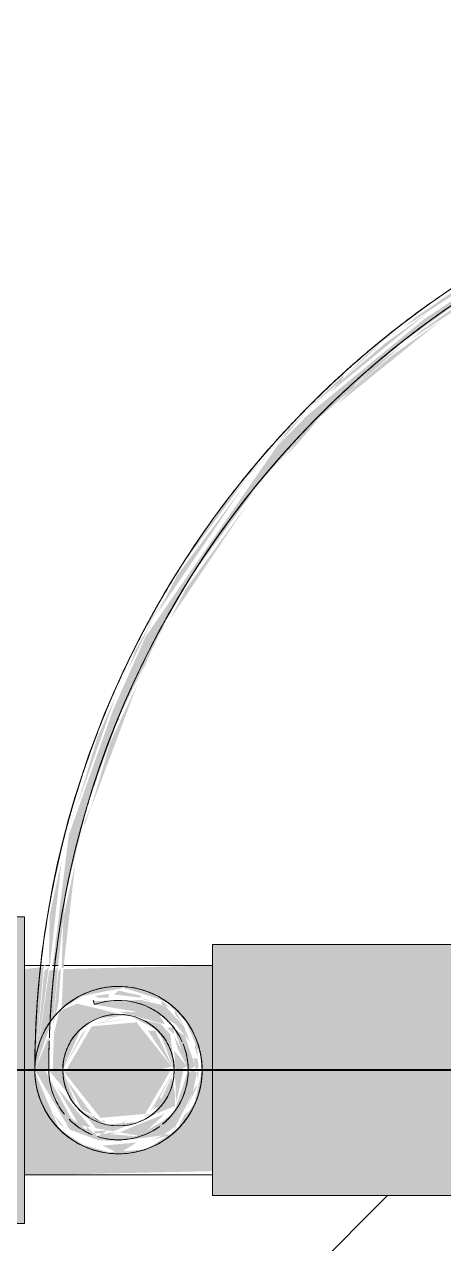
# Model space of a CAD drawing. Header units: millimetres. Extents: x 0 to 98412, y -2706 to 7916.
# Drawn here: x 77390.8 to 77420.9, y 587.6 to 675 of the extents above; entities that cross this region are included whole.
import ezdxf

# ---------------------------------------------------------------- set-up
doc = ezdxf.new("R2010")
doc.units = ezdxf.units.MM
for name, color, linetype, lineweight in [('0-1', 7, 'Continuous', 9), ('A-WALL-PATT', 7, 'Continuous', 9), ('P-SANR-FIXT', 7, 'Continuous', 9)]:
    doc.layers.add(name, color=color, linetype=linetype, lineweight=lineweight)
doc.layers.add('0-2', color=7, linetype='Continuous', lineweight=9, transparency=0.7)
doc.layers.add('A-DETL', color=5, linetype='Continuous', lineweight=40, true_color=0x0000ff)
doc.layers.add('A-DETL-GENF-1', color=7, linetype='Continuous', lineweight=9, true_color=0xe0e0e0)

# ---------------------------------------------------------------- blocks, each defined once
blk = doc.blocks.new('Sanitary_Toilet-Accessories_Gessi_Wall-mounted-paper-roll-holder-65449 - Chrome-30916167-Развертка 1_13-2')
at = {"layer": '0-2'}
h = blk.add_hatch(color=256, dxfattribs=at)
h.paths.add_polyline_path([(-3583.495, 633.483), (-3584.294, 635.344), (-3584.186, 635.031)])
h.paths.add_polyline_path([(-3582.339, 630.889), (-3584.633, 635.344), (-3584.442, 634.547), (-3582.433, 631.053)])
h.paths.add_polyline_path([(-3577.999, 621.159), (-3579.454, 625.201), (-3580.949, 628.471), (-3581.378, 628.734), (-3578.53, 622.348)])
h.paths.add_polyline_path([(-3576.503, 616.006), (-3577.011, 618.633), (-3577.129, 618.162), (-3576.602, 616.348)])
h.paths.add_polyline_path([(-3574.299, 600.345), (-3574.267, 600.421), (-3574.686, 606.5), (-3576.3, 614.565), (-3574.304, 600.381)])
h.paths.add_polyline_path([(-3708.184, 607.377), (-3707.33, 615.01), (-3708.182, 611.131), (-3708.25, 607.381), (-3708.188, 607.377)])
h.paths.add_polyline_path([(-3706.697, 617.674), (-3705.496, 621.573), (-3706.678, 617.805)])
h.paths.add_polyline_path([(-3701.678, 631.062), (-3700.083, 633.53), (-3700.962, 632.296)])
h.paths.add_polyline_path([(-3704.371, 625.197), (-3701.794, 630.753), (-3702.321, 629.661), (-3703.447, 627.21)])
h.paths.add_polyline_path([(-3706.197, 619.008), (-3703.447, 626.824), (-3704.773, 623.834), (-3706.169, 619.102)])
h.paths.add_polyline_path([(-3580.551, 628.047), (-3581.881, 630.841), (-3580.784, 628.501)])
h.paths.add_polyline_path([(-3692.558, 644.053), (-3693.907, 642.775), (-3693.907, 642.677)])
h.paths.add_polyline_path([(-3700.422, 632.816), (-3694.36, 641.748), (-3699.036, 635.489), (-3699.925, 633.775)])
h.paths.add_polyline_path([(-3587.061, 639.104), (-3588.773, 641.647), (-3588.322, 640.745), (-3587.462, 639.626)])
h.paths.add_polyline_path([(-3682.782, 653.271), (-3684.098, 652.493), (-3684.098, 652.454)])
h.paths.add_polyline_path([(-3687.278, 649.437), (-3687.012, 649.927), (-3689.731, 647.345)])
h.paths.add_polyline_path([(-3688.2, 648.497), (-3681.089, 654.324), (-3684.155, 652.101), (-3687.278, 649.437)])
h.paths.add_polyline_path([(-3691.867, 644.758), (-3689.731, 647.303), (-3690.983, 645.991)])
h.paths.add_polyline_path([(-3599.37, 652.26), (-3601.078, 653.811), (-3599.624, 652.444)])
h.paths.add_polyline_path([(-3595.023, 648.373), (-3597.887, 651.181), (-3597.397, 650.474), (-3596.458, 649.642)])
h.paths.add_polyline_path([(-3677.969, 656.72), (-3676.207, 657.848), (-3676.496, 657.737)])
h.paths.add_polyline_path([(-3671.671, 660.216), (-3674.346, 659.063), (-3672.272, 659.946)])
h.paths.add_polyline_path([(-3679.302, 655.435), (-3676.222, 657.69), (-3678.343, 656.182), (-3679.219, 655.499)])
h.paths.add_polyline_path([(-3605.34, 656.532), (-3608.699, 658.719), (-3607.992, 658.098), (-3606.632, 657.295)])
h.paths.add_polyline_path([(-3667.892, 662.167), (-3663.687, 663.812), (-3666.664, 662.651)])
h.paths.add_polyline_path([(-3616.778, 662.433), (-3620.504, 663.941), (-3619.496, 663.4), (-3617.393, 662.651)])
h.paths.add_polyline_path([(-3663.462, 663.913), (-3659.513, 664.929), (-3662.486, 664.193), (-3663.373, 663.938)])
h.paths.add_polyline_path([(-3622.246, 664.379), (-3625.289, 665.167), (-3622.744, 664.504)])
h.paths.add_polyline_path([(-3628.757, 665.989), (-3632.553, 666.787), (-3632.372, 666.538), (-3631.19, 666.358)])
h.paths.add_polyline_path([(-3634.841, 666.913), (-3638.303, 667.15), (-3638.029, 667.088)])
h.paths.add_polyline_path([(-3647.688, 667.006), (-3644.234, 667.43), (-3644.488, 667.422), (-3646.918, 667.111)])
h = blk.add_hatch(color=256, dxfattribs=at)
h.paths.add_polyline_path([(-3574.954, 605), (-3576.873, 617.279), (-3578.802, 622.959), (-3583.682, 633.225), (-3588.322, 640.745), (-3592.265, 645.405), (-3597.179, 650.281), (-3601.537, 653.811), (-3608.152, 658.192), (-3612.919, 660.693), (-3620.136, 663.628), (-3622.744, 664.504), (-3631.475, 666.402), (-3634.841, 666.913), (-3644.233, 667.146), (-3650.268, 666.652), (-3656.303, 665.603), (-3663.172, 663.686), (-3669.083, 661.381), (-3671.443, 660.319), (-3681.255, 653.911), (-3689.731, 646.936), (-3691.867, 644.758), (-3701.321, 631.062), (-3703.669, 625.751), (-3706.816, 616.849), (-3707.989, 607.363), (-3707.581, 607.5), (-3706.996, 612.833), (-3705.433, 619.102), (-3703.271, 625.197), (-3699.807, 632.296), (-3697.607, 636.087), (-3693.354, 641.889), (-3688.969, 646.752), (-3683.015, 652.101), (-3678.261, 655.499), (-3672.794, 658.731), (-3666.741, 661.547), (-3662.137, 663.253), (-3655.438, 665.016), (-3650.177, 665.936), (-3643.969, 666.44), (-3638.035, 666.392), (-3630.36, 665.462), (-3625.289, 664.416), (-3619.113, 662.509), (-3613.144, 660.007), (-3607.437, 656.93), (-3602.043, 653.302), (-3597.012, 649.147), (-3592.389, 644.493), (-3587.935, 638.956), (-3584.442, 633.605), (-3580.949, 626.825), (-3579.28, 622.524), (-3577.337, 616.284), (-3575.982, 609.344), (-3575.188, 605)])
h.paths.add_polyline_path([(-3590.97, 642.555), (-3593.304, 645.111), (-3592.389, 644.079)])
h.paths.add_polyline_path([(-3600.278, 651.69), (-3602.677, 653.435), (-3602.043, 652.951)])
h = blk.add_hatch(color=256, dxfattribs=at)
h.paths.add_polyline_path([(-3574.459, 605.139), (-3574.686, 607.122), (-3575.738, 613.373), (-3575.567, 611.771), (-3574.472, 605.219)])
h.paths.add_polyline_path([(-3706.491, 619.102), (-3706.329, 619.102), (-3706.472, 619.156)])
h.paths.add_polyline_path([(-3579.28, 625.568), (-3579.567, 625.568), (-3579.173, 625.201)])
h.paths.add_polyline_path([(-3576.787, 618.025), (-3577.229, 619.431), (-3576.837, 618.162)])
h.paths.add_polyline_path([(-3702.586, 628.64), (-3700.796, 632.293), (-3702.032, 630.119), (-3702.203, 629.661)])
h.paths.add_polyline_path([(-3584.537, 635.817), (-3585.327, 636.479), (-3584.325, 635.344), (-3584.442, 635.604)])
h.paths.add_polyline_path([(-3698.609, 636.313), (-3693.907, 642.677), (-3695.503, 640.74), (-3698.438, 636.643)])
h.paths.add_polyline_path([(-3590.422, 643.479), (-3593.33, 646.874), (-3592.811, 646.041), (-3592.218, 645.405)])
h.paths.add_polyline_path([(-3588.118, 640.942), (-3589.051, 642.01), (-3588.218, 641.05)])
h.paths.add_polyline_path([(-3687.278, 649.437), (-3684.098, 652.454), (-3685.477, 651.273), (-3686.442, 650.29)])
h.paths.add_polyline_path([(-3599.624, 652.444), (-3603.293, 655.324), (-3602.567, 654.585), (-3601.502, 653.811)])
h.paths.add_polyline_path([(-3675.217, 658.619), (-3675.938, 657.848), (-3674.745, 658.832), (-3674.968, 658.731)])
h.paths.add_polyline_path([(-3679.791, 655.709), (-3676.335, 657.848), (-3679.623, 655.816)])
h.paths.add_polyline_path([(-3610.676, 659.682), (-3614.144, 661.495), (-3613.616, 661.019), (-3611.948, 660.255)])
h.paths.add_polyline_path([(-3665.929, 662.802), (-3663.354, 663.938), (-3663.687, 663.812), (-3665.588, 662.955)])
h.paths.add_polyline_path([(-3622.81, 664.58), (-3626.529, 665.65), (-3625.579, 665.236), (-3625.289, 665.167)])
h.paths.add_polyline_path([(-3660.319, 664.655), (-3657.064, 665.721), (-3657.26, 665.694), (-3660.149, 664.713)])
h.paths.add_polyline_path([(-3635.432, 667.002), (-3639.198, 667.35), (-3638.035, 667.136)])
h = blk.add_hatch(color=256, dxfattribs=at)
h.paths.add_polyline_path([(-3706.26, 618.839), (-3705.285, 622.099), (-3706.187, 619.102)])
h.paths.add_polyline_path([(-3580.238, 627.235), (-3581.453, 629.805), (-3582.374, 630.969), (-3580.949, 628.471), (-3580.686, 628.014)])
h.paths.add_polyline_path([(-3700.486, 632.726), (-3699.925, 633.775), (-3700.083, 633.53)])
h.paths.add_polyline_path([(-3692.558, 644.053), (-3690.945, 646.045), (-3691.043, 645.991)])
h.paths.add_polyline_path([(-3597.105, 650.612), (-3597.887, 651.199), (-3597.144, 650.64)])
h.paths.add_polyline_path([(-3682.782, 653.271), (-3678.343, 656.182), (-3679.231, 655.85), (-3681.992, 653.945)])
h.paths.add_polyline_path([(-3607.822, 658.308), (-3608.699, 658.791), (-3607.988, 658.386)])
h.paths.add_polyline_path([(-3619.646, 663.725), (-3620.818, 664.108), (-3619.89, 663.786)])
h.paths.add_polyline_path([(-3631.994, 666.756), (-3632.996, 666.877), (-3632.179, 666.766)])
h.paths.add_polyline_path([(-3641.262, 667.267), (-3643.969, 667.441), (-3644.091, 667.423)])
h = blk.add_hatch(color=256, dxfattribs=at)
h.paths.add_polyline_path([(-3583.238, 630.461), (-3585.42, 634.723), (-3585.327, 634.09), (-3584.294, 632.296)])
h.paths.add_polyline_path([(-3578.944, 620.853), (-3580.21, 624.395), (-3581.881, 628.103), (-3582.303, 628.37), (-3579.28, 621.604)])
h.paths.add_polyline_path([(-3577.483, 615.833), (-3578.066, 618.633), (-3578.103, 617.965), (-3577.723, 616.657)])
h.paths.add_polyline_path([(-3575.25, 600), (-3575.609, 606.016), (-3577.452, 615.618), (-3575.251, 600.007)])
h.paths.add_polyline_path([(-3707.195, 607.31), (-3706.36, 614.782), (-3707.199, 610.961), (-3707.33, 607.319), (-3707.199, 607.31)])
h.paths.add_polyline_path([(-3705.244, 618.719), (-3701.837, 627.814), (-3703.832, 623.508), (-3705.131, 619.102)])
h.paths.add_polyline_path([(-3581.474, 627.662), (-3582.407, 629.805), (-3581.881, 628.453)])
h.paths.add_polyline_path([(-3699.559, 632.318), (-3693.886, 640.74), (-3698.438, 634.482)])
h.paths.add_polyline_path([(-3587.914, 638.584), (-3589.631, 641.117), (-3589.154, 640.196), (-3587.935, 638.611)])
h.paths.add_polyline_path([(-3687.554, 647.743), (-3680.106, 653.759), (-3683.593, 651.273), (-3686.662, 648.653)])
h.paths.add_polyline_path([(-3691.13, 644.091), (-3688.894, 646.698), (-3689.782, 645.972), (-3690.438, 645.057)])
h.paths.add_polyline_path([(-3595.761, 647.7), (-3598.696, 650.544), (-3598.178, 649.835), (-3597.012, 648.805)])
h.paths.add_polyline_path([(-3678.808, 654.567), (-3675.217, 657.109), (-3677.614, 655.499), (-3678.687, 654.662)])
h.paths.add_polyline_path([(-3605.927, 655.725), (-3609.777, 658.128), (-3608.591, 657.295), (-3607.437, 656.615)])
h.paths.add_polyline_path([(-3617.195, 661.527), (-3620.887, 663.015), (-3620.136, 662.571), (-3619.113, 662.208)])
h.paths.add_polyline_path([(-3622.582, 663.439), (-3625.579, 664.214), (-3623.187, 663.591)])
h.paths.add_polyline_path([(-3628.993, 665.02), (-3633.793, 665.861), (-3632.372, 665.531), (-3631.616, 665.416)])
h.paths.add_polyline_path([(-3634.987, 665.926), (-3638.393, 666.157), (-3638.035, 666.092)])
h.paths.add_polyline_path([(-3644.488, 666.14), (-3644.233, 666.43), (-3644.487, 666.157)])
h = blk.add_hatch(color=256, dxfattribs=at)
h.paths.add_polyline_path([(-3575.462, 605.14), (-3575.816, 608.076), (-3576.739, 613.279), (-3576.577, 611.771), (-3575.517, 605.471)])
h.paths.add_polyline_path([(-3705.307, 618.553), (-3704.371, 621.682), (-3705.153, 619.102)])
h.paths.add_polyline_path([(-3581.162, 626.854), (-3582.575, 629.805), (-3581.378, 627.229)])
h.paths.add_polyline_path([(-3580.21, 625.201), (-3580.496, 625.201), (-3579.912, 624.177)])
h.paths.add_polyline_path([(-3577.761, 617.807), (-3578.167, 619.115), (-3577.819, 617.965)])
h.paths.add_polyline_path([(-3703.447, 624.815), (-3703.149, 625.197), (-3703.248, 625.197)])
h.paths.add_polyline_path([(-3699.623, 632.229), (-3699.559, 632.318), (-3699.59, 632.296)])
h.paths.add_polyline_path([(-3701.69, 628.206), (-3700.459, 631.062), (-3701.144, 629.661), (-3701.678, 628.237)])
h.paths.add_polyline_path([(-3582.126, 629.348), (-3582.303, 629.805), (-3582.303, 629.637)])
h.paths.add_polyline_path([(-3584.395, 633.051), (-3585.937, 636.015), (-3586.09, 635.817), (-3584.442, 633.126)])
h.paths.add_polyline_path([(-3691.81, 643.396), (-3690.438, 645.057), (-3690.524, 645.041)])
h.paths.add_polyline_path([(-3697.775, 635.762), (-3693.286, 641.889), (-3694.68, 640.174), (-3697.633, 636.036)])
h.paths.add_polyline_path([(-3588.953, 640.389), (-3589.572, 641.117), (-3589.051, 640.494)])
h.paths.add_polyline_path([(-3597.813, 649.903), (-3598.673, 650.544), (-3597.887, 649.957)])
h.paths.add_polyline_path([(-3591.223, 642.884), (-3594.139, 646.267), (-3593.579, 645.405), (-3592.389, 644.132)])
h.paths.add_polyline_path([(-3682.232, 652.435), (-3677.614, 655.499), (-3678.481, 655.155), (-3681.445, 653.106)])
h.paths.add_polyline_path([(-3686.662, 648.653), (-3682.769, 652.101), (-3684.849, 650.506), (-3686.474, 648.846)])
h.paths.add_polyline_path([(-3600.293, 651.704), (-3603.993, 654.585), (-3603.194, 653.811), (-3602.043, 652.974)])
h.paths.add_polyline_path([(-3679.25, 654.869), (-3675.217, 657.411), (-3678.8, 655.155)])
h.paths.add_polyline_path([(-3608.373, 657.473), (-3609.639, 658.128), (-3608.699, 657.625)])
h.paths.add_polyline_path([(-3676.372, 656.468), (-3674.346, 657.917), (-3675.262, 657.334)])
h.paths.add_polyline_path([(-3611.185, 658.824), (-3614.601, 660.605), (-3614.144, 660.167), (-3613.144, 659.705)])
h.paths.add_polyline_path([(-3620.021, 662.797), (-3621.176, 663.173), (-3620.136, 662.826)])
h.paths.add_polyline_path([(-3665.601, 661.86), (-3663.062, 662.981), (-3663.846, 662.651), (-3665.37, 661.964)])
h.paths.add_polyline_path([(-3623.137, 663.637), (-3626.529, 664.647), (-3625.579, 664.214), (-3625.289, 664.145)])
h.paths.add_polyline_path([(-3660.076, 663.688), (-3656.584, 664.779), (-3657.26, 664.646), (-3659.415, 663.913)])
h.paths.add_polyline_path([(-3632.182, 665.773), (-3633.167, 665.892), (-3632.372, 665.784)])
h.paths.add_polyline_path([(-3635.569, 666.014), (-3639.28, 666.354), (-3638.035, 666.139)])
h = blk.add_hatch(color=256, dxfattribs=at)
h.paths.add_polyline_path([(-3705.737, 617.405), (-3705.153, 619.102), (-3705.679, 617.805)])
h.paths.add_polyline_path([(-3700.796, 630.591), (-3699.59, 632.296), (-3700.523, 631.062)])
h.paths.add_polyline_path([(-3703.447, 624.815), (-3700.91, 630.286), (-3701.804, 628.395), (-3703.271, 625.197)])
h.paths.add_polyline_path([(-3693.907, 641.254), (-3690.438, 645.152), (-3693.354, 641.889), (-3693.886, 641.279)])
h.paths.add_polyline_path([(-3689.731, 646.045), (-3686.474, 648.846), (-3685.982, 649.524), (-3689.027, 646.698)])
h.paths.add_polyline_path([(-3677.441, 655.874), (-3675.217, 657.369), (-3675.407, 657.28)])
h.paths.add_polyline_path([(-3674.745, 657.737), (-3669.466, 660.384), (-3669.466, 660.428), (-3674.528, 657.848)])
h.paths.add_polyline_path([(-3667.534, 661.234), (-3663.462, 662.824), (-3666.741, 661.547)])
h.paths.add_polyline_path([(-3663.172, 662.955), (-3657.26, 664.646), (-3662.413, 663.174), (-3663.081, 662.981)])
h.paths.add_polyline_path([(-3650.817, 665.879), (-3646.905, 666.111), (-3650.442, 665.912)])
for points in [[(-3711.875, 589), (-3710, 589), (-3710, 611), (-3712.5, 611), (-3712.5, 589)], [(-3693.221, 591), (-3666.5, 591), (-3666.5, 609), (-3696.5, 609), (-3696.5, 591)], [(-3698.5, 596.981), (-3697.515, 599.017), (-3697.79, 598.697), (-3698.438, 597.132)], [(-3704.665, 596.384), (-3705.271, 596.837), (-3704.754, 596.408)]]:
    blk.add_hatch(color=256, dxfattribs=at).paths.add_polyline_path(points)
h = blk.add_hatch(color=256, dxfattribs=at)
h.paths.add_polyline_path([(-3707.198, 607.288), (-3707.371, 607.321), (-3707.199, 607.288)])
h.paths.add_polyline_path([(-3697.477, 601.635), (-3697.526, 601.253), (-3697.481, 601.388)])
h.paths.add_polyline_path([(-3697.25, 600), (-3696.5, 600), (-3696.5, 607.5), (-3707.204, 607.244), (-3707.33, 604.377), (-3705.85, 605.303), (-3702.934, 605.915), (-3699.849, 604.939), (-3698.386, 603.456), (-3697.393, 601.075), (-3697.251, 600.003)])
h.paths.add_polyline_path([(-3709.312, 600), (-3709.25, 600), (-3708.616, 607.395), (-3710, 607.244), (-3710, 600)])
h.paths.add_polyline_path([(-3700.422, 600), (-3699.432, 600.254), (-3701.958, 603.427), (-3705.162, 603.143), (-3707.002, 600), (-3700.505, 600)])
h.paths.add_polyline_path([(-3707.597, 607.318), (-3707.595, 607.337), (-3707.989, 607.348)])
h.paths.add_polyline_path([(-3707.975, 603.077), (-3707.873, 603.927), (-3707.973, 603.108)])
h = blk.add_hatch(color=256, dxfattribs=at)
h.paths.add_polyline_path([(-3708.186, 607.363), (-3708.25, 607.381), (-3708.191, 607.363)])
h.paths.add_polyline_path([(-3709.25, 600), (-3707.902, 603.904), (-3707.597, 607.318), (-3708.224, 607.103), (-3709.181, 600.476)])
h.paths.add_polyline_path([(-3697.506, 600.854), (-3697.697, 601.94), (-3697.78, 601.635), (-3697.526, 600.913)])
h.paths.add_polyline_path([(-3697.554, 601.789), (-3697.875, 602.496), (-3697.584, 601.848)])
h.paths.add_polyline_path([(-3707.949, 603.141), (-3707.55, 604.848), (-3707.373, 607.301), (-3707.576, 607.033), (-3707.919, 603.457)])
h = blk.add_hatch(color=256, dxfattribs=at)
h.paths.add_polyline_path([(-3707.25, 600), (-3705.534, 602.977), (-3705.882, 602.58), (-3707.192, 600.11)])
h.paths.add_polyline_path([(-3699.25, 600), (-3699.219, 600.109), (-3699.541, 602.579), (-3700.25, 603.326), (-3706.219, 604.77), (-3707.493, 604.243), (-3707.877, 602.58), (-3707.966, 600), (-3707.192, 600.152), (-3705.942, 602.92), (-3704.759, 603.696), (-3702.542, 603.937), (-3700.65, 602.981), (-3700.145, 602.323), (-3699.267, 600.043)])
h.paths.add_polyline_path([(-3709.25, 600), (-3708.25, 607.368), (-3708.569, 607.103), (-3709.203, 600.494)])
h.paths.add_polyline_path([(-3698.49, 603.653), (-3698.682, 603.456), (-3698.484, 603.627)])
h.paths.add_polyline_path([(-3698.071, 602.46), (-3698.259, 603.192), (-3698.085, 602.501)])
h.paths.add_polyline_path([(-3697.492, 600.593), (-3697.78, 601.635), (-3697.492, 600.585)])
h.paths.add_polyline_path([(-3697.265, 600.036), (-3697.393, 600.534), (-3697.274, 600.057)])
h.paths.add_polyline_path([(-3704.747, 603.329), (-3702.564, 603.696), (-3702.686, 603.687), (-3704.596, 603.397)])
h.paths.add_polyline_path([(-3700.546, 605.275), (-3701.962, 605.748), (-3701.571, 605.55), (-3700.586, 605.286)])
h.paths.add_polyline_path([(-3704.503, 605.664), (-3703.275, 605.992), (-3704.371, 605.7)])
h.paths.add_polyline_path([(-3704.022, 605.68), (-3702.924, 605.865), (-3703.573, 605.866), (-3703.957, 605.707)])
h = blk.add_hatch(color=256, dxfattribs=at)
h.paths.add_polyline_path([(-3706.44, 607.258), (-3704.371, 607.405), (-3706.36, 607.264)])
h.paths.add_polyline_path([(-3708.59, 607.393), (-3708.616, 607.406), (-3708.616, 607.395)])
h = blk.add_hatch(color=256, dxfattribs=at)
h.paths.add_polyline_path([(-3699.283, 603.044), (-3699.784, 603.044), (-3699.273, 602.579), (-3699.279, 602.868)])
h.paths.add_polyline_path([(-3698.242, 600), (-3697.745, 600.286), (-3698.49, 602.468), (-3699.25, 602.966), (-3698.251, 600)])
h.paths.add_polyline_path([(-3708.625, 600), (-3708.25, 600), (-3708.263, 602.382), (-3709.25, 600), (-3708.75, 600)])
h.paths.add_polyline_path([(-3698.131, 602.032), (-3698.546, 603.122), (-3699.917, 604.619), (-3701.635, 605.025), (-3705.052, 604.952), (-3704.96, 604.698), (-3700.131, 603.871), (-3699.157, 603.303), (-3698.251, 602.194)])
h.paths.add_polyline_path([(-3699.873, 603.216), (-3700.304, 603.372), (-3699.875, 603.216)])
h.paths.add_polyline_path([(-3703.957, 605.196), (-3703.957, 605.468), (-3704.932, 605.303), (-3704.667, 605.196), (-3704.371, 605.196)])
h = blk.add_hatch(color=256, dxfattribs=at)
h.paths.add_polyline_path([(-3697.393, 600), (-3697.304, 600.131), (-3697.461, 600)])
h.paths.add_polyline_path([(-3698.127, 602.014), (-3698.536, 602.579), (-3698.251, 602.169)])
h.paths.add_polyline_path([(-3697.681, 600), (-3697.497, 600.221), (-3697.582, 600.8), (-3697.875, 600.875), (-3697.71, 600.131)])
h.paths.add_polyline_path([(-3698.857, 600), (-3698.335, 600.27), (-3699.247, 601.388), (-3699.154, 600)])
h.paths.add_polyline_path([(-3699.25, 600), (-3700.611, 602.828), (-3701.14, 602.828), (-3699.274, 600.036)])
h.paths.add_polyline_path([(-3707.25, 600), (-3706.127, 602.711), (-3706.36, 602.335), (-3707.192, 600.152)])
h.paths.add_polyline_path([(-3698.27, 600.328), (-3698.592, 601.426), (-3698.276, 600.343)])
h.paths.add_polyline_path([(-3698.539, 603.112), (-3699.195, 604.32), (-3699.203, 604.035), (-3698.546, 603.122)])
h.paths.add_polyline_path([(-3699.912, 603.289), (-3700.427, 604.127), (-3703.248, 604.199), (-3700.145, 603.338)])
h.paths.add_polyline_path([(-3701.958, 603.427), (-3702.515, 603.696), (-3702.025, 603.456)])
h.paths.add_polyline_path([(-3704.486, 603.446), (-3703.25, 603.883), (-3703.957, 603.683), (-3704.462, 603.457)])
h.paths.add_polyline_path([(-3701.835, 603.616), (-3702.122, 603.763), (-3701.884, 603.63)])
h.paths.add_polyline_path([(-3707.493, 604.243), (-3706.491, 604.965), (-3706.673, 604.871), (-3707.33, 604.368)])
h.paths.add_polyline_path([(-3702.591, 605.727), (-3702.931, 605.902), (-3702.671, 605.76)])
h.paths.add_polyline_path([(-3701.651, 605.196), (-3701.678, 605.349), (-3703.25, 605.705), (-3703.573, 605.42), (-3701.668, 605.196)])
h.paths.add_polyline_path([(-3700.641, 605.196), (-3701.237, 605.461), (-3700.796, 605.244)])
h = blk.add_hatch(color=256, dxfattribs=at)
h.paths.add_polyline_path([(-3705.366, 603.307), (-3704.562, 603.457), (-3705.36, 603.311)])
h.paths.add_polyline_path([(-3699.946, 604.963), (-3700.641, 605.196), (-3700.079, 604.98)])
h = blk.add_hatch(color=256, dxfattribs=at)
h.paths.add_polyline_path([(-3698.251, 600.109), (-3698.596, 601.2), (-3699.271, 602.479), (-3699.017, 601.576), (-3698.259, 600.124)])
h.paths.add_polyline_path([(-3697.501, 600), (-3697.471, 600.197), (-3697.499, 600.131)])
h.paths.add_polyline_path([(-3699.498, 604.446), (-3700.145, 604.97), (-3700.145, 604.714), (-3699.617, 604.495)])
h.paths.add_polyline_path([(-3700.823, 604.995), (-3701.684, 605.143), (-3701.223, 605.01)])
h = blk.add_hatch(color=256, dxfattribs=at)
h.paths.add_polyline_path([(-3704.636, 603.426), (-3703.692, 603.802), (-3704.562, 603.457)])
h.paths.add_polyline_path([(-3701.873, 603.43), (-3702.127, 603.696), (-3701.884, 603.434)])
h = blk.add_hatch(color=256, dxfattribs=at)
h.paths.add_polyline_path([(-3707.989, 592.5), (-3696.5, 592.756), (-3696.5, 600), (-3697.269, 599.954), (-3697.784, 597.677), (-3699.012, 595.754), (-3700.977, 594.5), (-3701.439, 594.298), (-3703.958, 594.115), (-3705.788, 594.644), (-3707.493, 595.757), (-3709.312, 600), (-3710, 600), (-3710, 592.5)])
h.paths.add_polyline_path([(-3704.542, 596.573), (-3701.338, 596.857), (-3699.498, 600), (-3707.192, 599.919), (-3704.544, 596.574)])
h = blk.add_hatch(color=256, dxfattribs=at)
h.paths.add_polyline_path([(-3703.214, 594.015), (-3701.954, 594.804), (-3704.395, 594.589), (-3703.25, 594.032)])
h.paths.add_polyline_path([(-3699.037, 596.84), (-3699.181, 596.543), (-3699.079, 596.777)])
h.paths.add_polyline_path([(-3704.754, 595.231), (-3704.036, 595.687), (-3705.03, 595.609), (-3704.849, 595.362)])
h.paths.add_polyline_path([(-3703.25, 594.915), (-3700.073, 595.316), (-3699.154, 595.968), (-3697.911, 598.403), (-3697.636, 599.796), (-3697.875, 600), (-3698.335, 599.763), (-3699.25, 597.012), (-3700.105, 596.313), (-3701.954, 595.262), (-3705.27, 595.507), (-3706.634, 596.548), (-3708.529, 600), (-3709.25, 600), (-3706.745, 595.733), (-3704.691, 594.969), (-3703.252, 594.915)])
h.paths.add_polyline_path([(-3699.363, 595.61), (-3699.088, 595.994), (-3699.26, 595.757)])
h.paths.add_polyline_path([(-3705.268, 596.548), (-3705.534, 596.808), (-3705.271, 596.55)])
h.paths.add_polyline_path([(-3699.012, 596.777), (-3698.814, 597.172), (-3698.876, 596.992)])
h.paths.add_polyline_path([(-3699.163, 597.531), (-3699.161, 598.346), (-3699.165, 597.612)])
h = blk.add_hatch(color=256, dxfattribs=at)
h.paths.add_polyline_path([(-3699.25, 600), (-3700.993, 597.011), (-3700.605, 597.445), (-3699.432, 599.658)])
h.paths.add_polyline_path([(-3703.626, 595.614), (-3699.202, 597.42), (-3699.179, 598.279), (-3699.436, 599.512), (-3700.618, 597.027), (-3701.741, 596.304), (-3704.054, 596.098), (-3705.992, 597.114), (-3706.355, 597.677), (-3707.25, 600), (-3708.25, 600), (-3704.865, 595.832), (-3703.878, 595.659)])
h.paths.add_polyline_path([(-3698.93, 595.944), (-3698.065, 597.172), (-3698.537, 596.772), (-3698.857, 596.12)])
h.paths.add_polyline_path([(-3703.923, 596.298), (-3703.252, 596.618), (-3703.936, 596.304)])
h.paths.add_polyline_path([(-3697.522, 598.497), (-3697.431, 598.869), (-3697.521, 598.612)])
h = blk.add_hatch(color=256, dxfattribs=at)
h.paths.add_polyline_path([(-3703.225, 594.01), (-3703.252, 594.033), (-3703.235, 594.012)])
h.paths.add_polyline_path([(-3701.643, 595.265), (-3699.907, 596.877), (-3703.185, 595.537), (-3701.65, 595.267)])
h.paths.add_polyline_path([(-3699.393, 595.597), (-3699.101, 595.984), (-3699.29, 595.757)])
h.paths.add_polyline_path([(-3699.358, 595.612), (-3698.857, 596.12), (-3699.255, 595.757)])
h.paths.add_polyline_path([(-3705.243, 595.899), (-3707.694, 598.812), (-3706.078, 596.046), (-3705.263, 595.902)])
h.paths.add_polyline_path([(-3700.786, 597.104), (-3700.158, 597.619), (-3700.25, 598.114), (-3700.771, 597.132)])
h.paths.add_polyline_path([(-3705.137, 596.838), (-3707.002, 599.355), (-3705.889, 597.172), (-3705.263, 596.894)])
h.paths.add_polyline_path([(-3703.028, 596.1), (-3702.543, 596.483), (-3703.185, 596.112)])
h.paths.add_polyline_path([(-3705.271, 596.548), (-3705.561, 596.794), (-3705.455, 596.698)])
h.paths.add_polyline_path([(-3700.996, 596.697), (-3700.903, 596.777), (-3700.993, 596.7)])
h.paths.add_polyline_path([(-3699.031, 597.466), (-3698.756, 598.027), (-3698.988, 597.612)])
h.paths.add_polyline_path([(-3699.101, 597.708), (-3698.589, 600), (-3699.215, 599.903), (-3699.102, 597.728)])
h.paths.add_polyline_path([(-3697.531, 599.321), (-3697.526, 600), (-3697.633, 599.779), (-3697.553, 599.422)])
h = blk.add_hatch(color=256, dxfattribs=at)
h.paths.add_polyline_path([(-3700.823, 595.005), (-3699.567, 595.328), (-3699.796, 595.431), (-3700.79, 595.019)])
h.paths.add_polyline_path([(-3701.222, 594.84), (-3701.321, 594.987), (-3701.237, 594.84)])
h.paths.add_polyline_path([(-3704.754, 595.231), (-3703.19, 595.538), (-3703.958, 595.501), (-3704.696, 595.251)])
h.paths.add_polyline_path([(-3704.754, 595.231), (-3705.534, 595.95), (-3705.534, 595.658), (-3704.865, 595.292)])
h.paths.add_polyline_path([(-3707.043, 595.703), (-3707.487, 596.063), (-3707.103, 595.746)])
h.paths.add_polyline_path([(-3707.163, 595.936), (-3707.964, 596.896), (-3707.424, 596.063), (-3707.209, 595.959)])
h.paths.add_polyline_path([(-3705.151, 596.552), (-3705.405, 596.782), (-3705.263, 596.627)])
h.paths.add_polyline_path([(-3699.074, 597.429), (-3698.925, 597.824), (-3699.077, 597.463)])
h = blk.add_hatch(color=256, dxfattribs=at)
h.paths.add_polyline_path([(-3706.957, 595.535), (-3707.546, 596.063), (-3707.009, 595.557)])
h.paths.add_polyline_path([(-3706.555, 595.038), (-3706.452, 595.279), (-3706.558, 595.04)])
h.paths.add_polyline_path([(-3707.095, 595.804), (-3707.424, 596.063), (-3707.154, 595.849)])
h.paths.add_polyline_path([(-3701.454, 596.681), (-3700.931, 596.829), (-3701.237, 596.834), (-3701.449, 596.689)])
h.paths.add_polyline_path([(-3705.085, 596.76), (-3705.539, 597.016), (-3705.263, 596.834)])
h.paths.add_polyline_path([(-3704.209, 596.26), (-3704.332, 596.448), (-3704.373, 596.304)])
h = blk.add_hatch(color=256, dxfattribs=at)
h.paths.add_polyline_path([(-3705.06, 596.555), (-3705.425, 596.818), (-3705.062, 596.556)])
h.paths.add_polyline_path([(-3701.001, 596.697), (-3700.618, 597.038), (-3700.993, 596.713)])
at = {"layer": '0-1'}
for p, q in [((-3710, 611), (-3712.5, 611)), ((-3666.5, 609), (-3696.5, 609)), ((-3708.58, 607.5), (-3710, 607.5)), ((-3708.167, 607.5), (-3708.495, 607.5)), ((-3707.581, 607.5), (-3707.989, 607.5)), ((-3696.5, 607.5), (-3707.167, 607.5)), ((-3710, 592.5), (-3696.5, 592.5)), ((-3696.5, 591), (-3666.5, 591)), ((-3712.5, 589), (-3710, 589))]:
    blk.add_line(p, q, dxfattribs=at)
at = {"layer": 'P-SANR-FIXT'}
for p, q in [((-3710, 611), (-3710, 600)), ((-3710, 609.532), (-3710, 611)), ((-3710, 609.526), (-3710, 609.532)), ((-3710, 607.765), (-3710, 609.526)), ((-3696.5, 608.116), (-3696.5, 609)), ((-3696.5, 609), (-3696.5, 600)), ((-3710, 605.5), (-3710, 607.765)), ((-3696.5, 606.608), (-3696.5, 608.116)), ((-3710, 607.5), (-3710, 603.75)), ((-3710, 600), (-3710, 607.5)), ((-3696.5, 606.495), (-3696.5, 607.5)), ((-3696.5, 607.5), (-3696.5, 606.495)), ((-3696.5, 600), (-3696.5, 606.399)), ((-3696.5, 606.399), (-3696.5, 600)), ((-3696.5, 600), (-3696.5, 606.364)), ((-3710, 600), (-3710, 605.5)), ((-3705.076, 605.017), (-3704.96, 604.698)), ((-3704.96, 604.698), (-3705.076, 605.017)), ((-3710, 603.75), (-3710, 600)), ((-3710, 600), (-3710, 589)), ((-3710, 594.5), (-3710, 600)), ((-3710, 600), (-3710, 594.329)), ((-3710, 594.329), (-3710, 600)), ((-3696.5, 593.636), (-3696.5, 600)), ((-3696.5, 600), (-3696.5, 591)), ((-3696.5, 593.601), (-3696.5, 600)), ((-3696.5, 600), (-3696.5, 596.25)), ((-3696.5, 596.25), (-3696.5, 593.601)), ((-3710, 594.317), (-3710, 594.5)), ((-3710, 592.235), (-3710, 594.317)), ((-3710, 594.192), (-3710, 593.505)), ((-3710, 593.505), (-3710, 594.192)), ((-3710, 593.505), (-3710, 592.5)), ((-3710, 592.5), (-3710, 593.505)), ((-3696.5, 592.5), (-3696.5, 593.505)), ((-3696.5, 593.505), (-3696.5, 592.5)), ((-3696.5, 591.884), (-3696.5, 593.392)), ((-3710, 589), (-3710, 592.235)), ((-3696.5, 591), (-3696.5, 591.884))]:
    blk.add_line(p, q, dxfattribs=at)
for centre, radius, start, end in [((-3641.75, 600), 67.5, 4.64911, 180), ((-3641.75, 600), 67.5, 94.56746, 125.07751), ((-3641.75, 600), 66.5, 4.71814, 177.27675), ((-3641.75, 600), 66.5, 37.25352, 177.1308), ((-3641.75, 600), 67.5, 123.00184, 124.7195), ((-3641.75, 600), 67.5, 125.31486, 146.76047), ((-3641.75, 600), 67.5, 125.20285, 127.13451), ((-3641.75, 600), 67.5, 125.31486, 127.01629), ((-3641.75, 600), 67.5, 124.7195, 125.07751), ((-3641.75, 600), 66.5, 125.22442, 127.18936), ((-3641.75, 600), 66.5, 125.24856, 127.06706), ((-3641.75, 600), 66.5, 124.74011, 125.09751), ((-3641.75, 600), 67.5, 127.85742, 132.64256), ((-3641.75, 600), 67.5, 127.86876, 130.43621), ((-3641.75, 600), 67.5, 127.13451, 127.86876), ((-3641.75, 600), 67.5, 127.01629, 127.85742), ((-3641.75, 600), 66.5, 127.91714, 130.51089), ((-3641.75, 600), 66.5, 127.93237, 130.45659), ((-3641.75, 600), 66.5, 127.18936, 127.93237), ((-3641.75, 600), 66.5, 127.06706, 127.91714), ((-3641.75, 600), 67.5, 130.43621, 132.40133), ((-3641.75, 600), 67.5, 132.40133, 136.16228), ((-3641.75, 600), 67.5, 132.64256, 136.00677), ((-3641.75, 600), 66.5, 130.58776, 132.70586), ((-3641.75, 600), 66.5, 130.62403, 132.47238), ((-3641.75, 600), 66.5, 132.47238, 136.17954), ((-3641.75, 600), 66.5, 132.70586, 136.02195), ((-3641.75, 600), 67.5, 136.22093, 139.18073), ((-3641.75, 600), 67.5, 136.06201, 138.78683), ((-3641.75, 600), 66.5, 136.23906, 139.18541), ((-3641.75, 600), 66.5, 136.07801, 138.79069), ((-3641.75, 600), 67.5, 138.78683, 146.76047), ((-3641.75, 600), 66.5, 138.79069, 146.87728), ((-3641.75, 600), 67.5, 139.18073, 142.00037), ((-3641.75, 600), 66.5, 139.18541, 147.13465), ((-3641.75, 600), 67.5, 142.00037, 147.12171), ((-3641.75, 600), 67.5, 147.0465, 180), ((-3641.75, 600), 67.5, 147.0465, 147.46235), ((-3641.75, 600), 67.5, 147.12171, 147.43712), ((-3641.75, 600), 67.5, 147.73715, 150.78602), ((-3641.75, 600), 67.5, 147.46235, 150.11896), ((-3641.75, 600), 66.5, 147.45034, 150.79751), ((-3641.75, 600), 66.5, 147.4746, 150.06668), ((-3641.75, 600), 66.5, 147.0585, 147.4746), ((-3641.75, 600), 66.5, 147.13465, 147.45034), ((-3641.75, 600), 67.5, 150.11896, 151.11181), ((-3641.75, 600), 66.5, 150.12943, 151.12408), ((-3641.75, 600), 67.5, 151.11181, 154.28035), ((-3641.75, 600), 67.5, 150.78602, 153.36858), ((-3641.75, 600), 66.5, 150.81939, 153.37966), ((-3641.75, 600), 66.5, 151.12408, 154.2892), ((-3641.75, 600), 67.5, 153.36858, 154.78452), ((-3641.75, 600), 66.5, 153.37966, 154.79446), ((-3641.75, 600), 67.5, 154.78452, 158.54417), ((-3641.75, 600), 67.5, 154.28035, 157.59201), ((-3641.75, 600), 66.5, 154.2892, 157.67034), ((-3641.75, 600), 66.5, 154.79446, 158.55283), ((-3641.75, 600), 67.5, 157.75839, 158.62282), ((-3641.75, 600), 66.5, 158.55283, 163.57359), ((-3641.75, 600), 67.5, 158.62282, 159.56529), ((-3641.75, 600), 66.5, 158.039, 158.6308), ((-3641.75, 600), 67.5, 158.99404, 163.56713), ((-3641.75, 600), 67.5, 159.56529, 162.84249), ((-3641.75, 600), 66.5, 158.6308, 159.57323), ((-3641.75, 600), 66.5, 159.57323, 162.84864), ((-3641.75, 600), 67.5, 163.56713, 164.38924), ((-3641.75, 600), 67.5, 162.84249, 163.52325), ((-3641.75, 600), 66.5, 162.84864, 163.52925), ((-3641.75, 600), 67.5, 163.61185, 164.38661), ((-3641.75, 600), 66.5, 163.61853, 164.63361), ((-3641.75, 600), 66.5, 163.57359, 164.39567), ((-3641.75, 600), 67.5, 164.62833, 168.39368), ((-3641.75, 600), 67.5, 164.38924, 165.24217), ((-3641.75, 600), 66.5, 164.63361, 168.63105), ((-3641.75, 600), 66.5, 164.39567, 165.38203), ((-3641.75, 600), 67.5, 165.37626, 169.04057), ((-3641.75, 600), 66.5, 165.38203, 169.42129), ((-3641.75, 600), 67.5, 168.39368, 180), ((-3641.75, 600), 66.5, 168.63105, 177.1308), ((-3641.75, 600), 67.5, 169.04057, 169.41707), ((-3641.75, 600), 66.5, 169.42129, 174.89552), ((-3641.75, 600), 67.5, 169.79921, 180), ((-3703.25, 600), 6, 0, 180), ((-3703.25, 600), 6, 70.5934, 109.4066), ((-3703.25, 600), 6, 97.56699, 100.45909), ((-3703.25, 600), 6, 97.56699, 100.45909), ((-3703.25, 600), 6, 83.657, 97.56699), ((-3703.25, 600), 6, 83.657, 97.56699), ((-3641.75, 600), 66.5, 174.89552, 177.27675), ((-3703.25, 600), 6, 116.09073, 120), ((-3703.25, 600), 6, 109.4066, 116.09073), ((-3703.25, 600), 6, 102.23369, 110), ((-3703.25, 600), 6, 102.23369, 110), ((-3703.25, 600), 6, 67.8076, 80.54122), ((-3703.25, 600), 6, 73.75, 80.54122), ((-3703.25, 600), 6, 67.8076, 73.75), ((-3703.25, 600), 6, 63.90927, 70.5934), ((-3703.25, 600), 6, 60, 63.90927), ((-3703.25, 600), 6, 54.39624, 58.48379), ((-3703.25, 600), 6, 54.39624, 58.48379), ((-3703.25, 600), 6, 126.65929, 180), ((-3703.25, 600), 6, 122.62563, 126.65929), ((-3703.25, 600), 5, 73.75, 110), ((-3703.25, 600), 5, 23.96803, 110), ((-3703.25, 600), 5, 55.625, 73.75), ((-3703.25, 600), 6, 53.34071, 57.37437), ((-3703.25, 600), 6, 41.98284, 53.88051), ((-3703.25, 600), 6, 50.25948, 53.88051), ((-3703.25, 600), 6, 0, 53.34071), ((-3703.25, 600), 6, 41.98284, 47.64164), ((-3703.25, 600), 4, 0, 180), ((-3703.25, 600), 5, 44.74108, 55.625), ((-3703.25, 600), 5, 37.5, 44.74108), ((-3703.25, 600), 6, 1.25, 41.98284), ((-3703.25, 600), 6, 25.22844, 41.98284), ((-3641.75, 600), 66.5, 177.27675, 177.99821), ((-3641.75, 600), 66.5, 177.27675, 177.99821), ((-3641.75, 600), 66.5, 177.26917, 177.87945), ((-3641.75, 600), 66.5, 177.26917, 177.87945), ((-3703.25, 600), 5, 26.35575, 37.5), ((-3703.25, 600), 6, 8.69126, 25.22844), ((-3641.75, 600), 66.5, 178.19082, 180), ((-3641.75, 600), 66.5, 178.19082, 180), ((-3641.75, 600), 66.5, 178.31794, 180), ((-3641.75, 600), 66.5, 178.31794, 180), ((-3703.25, 600), 5, 1.25, 22.10914), ((-3703.25, 600), 5, 0.17124, 22.10914), ((-3703.25, 600), 6, 1.25, 8.2025), ((-3703.25, 600), 6, 180, 0), ((-3703.25, 600), 6, 180, 233.34071), ((-3703.25, 600), 6, 180, 221.48663), ((-3703.25, 600), 6, 180, 216.25), ((-3703.25, 600), 5, 180, 219.17563), ((-3703.25, 600), 5, 180, 219.17563), ((-3703.25, 600), 4, 180, 0), ((-3703.25, 600), 5, 309.02056, 0.17124), ((-3703.25, 600), 6, 306.65929, 0), ((-3703.25, 600), 6, 319.00506, 359.92182), ((-3703.25, 600), 5, 346.41839, 0.17124), ((-3703.25, 600), 6, 355.07123, 359.92182), ((-3703.25, 600), 6, 338.00297, 352.37389), ((-3703.25, 600), 5, 329.89738, 343.125), ((-3703.25, 600), 6, 325, 333.8563), ((-3703.25, 600), 6, 334.29306, 338.00297), ((-3703.25, 600), 6, 216.25, 221.48663), ((-3703.25, 600), 5, 224.84581, 242.35155), ((-3703.25, 600), 5, 224.84581, 247.83826), ((-3703.25, 600), 5, 309.02056, 319.08837), ((-3703.25, 600), 6, 319.00506, 325), ((-3703.25, 600), 6, 221.48663, 233.94555), ((-3703.25, 600), 6, 221.48663, 228.74672), ((-3703.25, 600), 5, 242.35155, 247.83826), ((-3703.25, 600), 5, 252.5, 306.21612), ((-3703.25, 600), 5, 267.10431, 306.21612), ((-3703.25, 600), 6, 306.11128, 319.00506), ((-3703.25, 600), 6, 306.11128, 314.69318), ((-3703.25, 600), 6, 230.01034, 233.94555), ((-3703.25, 600), 6, 233.34071, 237.37437), ((-3703.25, 600), 6, 234.32438, 238.21513), ((-3703.25, 600), 6, 234.32438, 238.21513), ((-3703.25, 600), 6, 240, 243.90927), ((-3703.25, 600), 6, 243.90927, 250.5934), ((-3703.25, 600), 5, 252.5, 267.10431), ((-3703.25, 600), 6, 289.4066, 296.09073), ((-3703.25, 600), 6, 296.45051, 300), ((-3703.25, 600), 6, 301.48963, 305.68941), ((-3703.25, 600), 6, 301.48963, 305.68941), ((-3703.25, 600), 6, 302.62563, 306.65929), ((-3703.25, 600), 6, 247.02151, 259.66492), ((-3703.25, 600), 6, 247.02151, 251.26874), ((-3703.25, 600), 6, 250.5934, 289.4066), ((-3703.25, 600), 6, 251.26874, 252.5), ((-3703.25, 600), 6, 252.5, 259.66492), ((-3703.25, 600), 6, 263.22794, 277.18147), ((-3703.25, 600), 6, 264.84485, 277.18147), ((-3703.25, 600), 6, 281.25603, 288.75), ((-3703.25, 600), 6, 281.25603, 288.75), ((-3703.25, 600), 6, 288.75, 289.2862), ((-3703.25, 600), 6, 288.75, 289.2862), ((-3703.25, 600), 6, 289.2862, 293.74354), ((-3703.25, 600), 6, 289.2862, 293.74354)]:
    blk.add_arc(centre, radius, start, end, dxfattribs=at)
for points, knots in [([(-3696.5, 609), (-3696.5, 608.936), (-3696.5, 608.729), (-3696.5, 608.318), (-3696.5, 608.024), (-3696.5, 607.957)], [0, 0, 0, 0, 0.0625, 0.125, 0.1422589, 0.1422589, 0.1422589, 0.1422589]), ([(-3696.5, 606.331), (-3696.5, 606.425), (-3696.5, 606.605), (-3696.5, 606.951), (-3696.5, 607.504), (-3696.5, 608.155), (-3696.5, 608.709), (-3696.5, 608.928), (-3696.5, 609)], [0.75, 0.75, 0.75, 0.75, 0.765625, 0.78125, 0.8125, 0.875, 0.9375, 1, 1, 1, 1]), ([(-3696.5, 607.957), (-3696.5, 607.782), (-3696.5, 607.453), (-3696.5, 606.987), (-3696.5, 606.727), (-3696.5, 606.638)], [0.1422589, 0.1422589, 0.1422589, 0.1422589, 0.1875, 0.21875, 0.234375, 0.234375, 0.234375, 0.234375]), ([(-3696.5, 606.364), (-3696.5, 605.985), (-3696.5, 605.087), (-3696.5, 603.436), (-3696.5, 601.967), (-3696.5, 600.814), (-3696.5, 600.272), (-3696.5, 600)], [0.25, 0.25, 0.25, 0.25, 0.3125, 0.375, 0.4375, 0.46875, 0.5, 0.5, 0.5, 0.5]), ([(-3696.5, 600.047), (-3696.5, 600.317), (-3696.5, 600.855), (-3696.5, 601.995), (-3696.5, 603.441), (-3696.5, 605.066), (-3696.5, 605.954), (-3696.5, 606.331)], [0.5, 0.5, 0.5, 0.5, 0.53125, 0.5625, 0.625, 0.6875, 0.75, 0.75, 0.75, 0.75]), ([(-3705.41, 603.367), (-3705.458, 603.336), (-3705.601, 603.24), (-3705.826, 603.066), (-3705.994, 602.913), (-3706.075, 602.832)], [0.68055556, 0.68055556, 0.68055556, 0.68055556, 0.69444444, 0.72222222, 0.75, 0.75, 0.75, 0.75]), ([(-3703.957, 603.937), (-3704.073, 603.916), (-3704.241, 603.878), (-3704.406, 603.83), (-3704.458, 603.813)], [0.55555556, 0.55555556, 0.55555556, 0.55555556, 0.58333333, 0.59638677, 0.59638677, 0.59638677, 0.59638677]), ([(-3700.306, 602.708), (-3700.344, 602.75), (-3700.463, 602.873), (-3700.673, 603.066), (-3700.899, 603.24), (-3701.089, 603.367), (-3701.187, 603.427), (-3701.237, 603.456)], [0.23611111, 0.23611111, 0.23611111, 0.23611111, 0.25, 0.27777778, 0.30555556, 0.31944444, 0.33333333, 0.33333333, 0.33333333, 0.33333333]), ([(-3706.307, 602.58), (-3706.344, 602.536), (-3706.416, 602.447), (-3706.553, 602.262), (-3706.709, 602.02), (-3706.871, 601.712), (-3706.961, 601.498), (-3707.001, 601.388)], [0.7777778, 0.7777778, 0.7777778, 0.7777778, 0.7916667, 0.8055556, 0.8333333, 0.8611111, 0.8888889, 0.8888889, 0.8888889, 0.8888889]), ([(-3699.498, 601.388), (-3699.539, 601.497), (-3699.629, 601.712), (-3699.791, 602.018), (-3699.946, 602.261), (-3700.083, 602.445), (-3700.155, 602.535), (-3700.192, 602.579)], [0.1111111, 0.1111111, 0.1111111, 0.1111111, 0.1388889, 0.1666667, 0.1944444, 0.2083333, 0.2222222, 0.2222222, 0.2222222, 0.2222222]), ([(-3707.001, 601.388), (-3707.042, 601.279), (-3707.114, 601.055), (-3707.218, 600.595), (-3707.25, 600.239), (-3707.25, 600)], [0.8888889, 0.8888889, 0.8888889, 0.8888889, 0.9166667, 0.9444444, 1, 1, 1, 1]), ([(-3699.25, 600), (-3699.25, 600.239), (-3699.282, 600.595), (-3699.386, 601.055), (-3699.458, 601.278), (-3699.498, 601.388)], [0, 0, 0, 0, 0.0555556, 0.0833333, 0.1111111, 0.1111111, 0.1111111, 0.1111111]), ([(-3696.5, 591), (-3696.5, 591.062), (-3696.5, 591.266), (-3696.5, 591.807), (-3696.5, 592.455), (-3696.5, 593.011), (-3696.5, 593.359), (-3696.5, 593.723), (-3696.5, 594.241), (-3696.5, 595.205), (-3696.5, 596.595), (-3696.5, 598.078), (-3696.5, 599.235), (-3696.5, 599.777), (-3696.5, 600.047)], [0, 0, 0, 0, 0.0625, 0.125, 0.1875, 0.21875, 0.234375, 0.25, 0.28125, 0.3125, 0.375, 0.4375, 0.46875, 0.5, 0.5, 0.5, 0.5]), ([(-3696.5, 600), (-3696.5, 599.728), (-3696.5, 599.185), (-3696.5, 598.027), (-3696.5, 596.548), (-3696.5, 594.885), (-3696.5, 593.983), (-3696.5, 593.603)], [0.5, 0.5, 0.5, 0.5, 0.53125, 0.5625, 0.625, 0.6875, 0.75, 0.75, 0.75, 0.75]), ([(-3706.311, 597.425), (-3706.533, 597.689), (-3706.784, 598.078), (-3706.961, 598.502), (-3707, 598.61)], [0.7777778, 0.7777778, 0.7777778, 0.7777778, 0.8611111, 0.8888889, 0.8888889, 0.8888889, 0.8888889]), ([(-3705.272, 596.549), (-3705.343, 596.589), (-3705.532, 596.707), (-3705.817, 596.922), (-3706.017, 597.109), (-3706.108, 597.201)], [0.66745137, 0.66745137, 0.66745137, 0.66745137, 0.6875, 0.72222222, 0.75337734, 0.75337734, 0.75337734, 0.75337734]), ([(-3696.5, 593.329), (-3696.5, 593.241), (-3696.5, 592.981), (-3696.5, 592.525), (-3696.5, 592.204), (-3696.5, 592.037)], [0.765625, 0.765625, 0.765625, 0.765625, 0.78125, 0.8125, 0.85594342, 0.85594342, 0.85594342, 0.85594342]), ([(-3696.5, 592.037), (-3696.5, 591.963), (-3696.5, 591.664), (-3696.5, 591.256), (-3696.5, 591.059), (-3696.5, 591)], [0.8559434, 0.8559434, 0.8559434, 0.8559434, 0.875, 0.9375, 1, 1, 1, 1])]:
    blk.add_open_spline(points, degree=3, knots=knots, dxfattribs=at)
for points in [[(-3703.605, 603.984), (-3703.724, 603.974), (-3703.841, 603.958), (-3703.957, 603.937)], [(-3702.542, 603.937), (-3702.658, 603.958), (-3702.775, 603.973), (-3702.893, 603.984)], [(-3707, 598.61), (-3707.158, 599.043), (-3707.241, 599.508), (-3707.25, 600)], [(-3699.25, 600), (-3699.259, 599.508), (-3699.339, 599.046), (-3699.499, 598.612)], [(-3699.499, 598.612), (-3699.658, 598.178), (-3699.898, 597.771), (-3700.193, 597.42)], [(-3700.677, 596.936), (-3700.77, 596.858), (-3700.867, 596.784), (-3700.967, 596.715)], [(-3703.635, 596.021), (-3703.715, 596.028), (-3703.794, 596.038), (-3703.872, 596.049)], [(-3702.543, 596.063), (-3702.687, 596.038), (-3702.833, 596.022), (-3702.981, 596.013)], [(-3702.044, 596.187), (-3702.208, 596.134), (-3702.374, 596.093), (-3702.543, 596.063)]]:
    blk.add_open_spline(points, degree=3, dxfattribs=at)

msp = doc.modelspace()

# ---------------------------------------------------------------- hatches: boundary and pattern name
at = {"layer": 'A-DETL-GENF-1'}
h = msp.add_hatch(dxfattribs=at)
h.set_pattern_fill('FP_25', color=256, style=0, pattern_type=2)
h.set_pattern_definition([(45, (74068.176, 0), (-35.35534, 35.35534), [])])
h.paths.add_polyline_path([(77371.835, 0), (77636.606, 0), (77636.584, 36.39), (77771.835, 0.235), (77771.835, 0), (77926.42, 0), (77926.411, 221.477), (77920.473, 224.477), (77900.862, 237.676), (77883.626, 252.791), (77868.111, 270.484), (77854.49, 291.159), (77844.629, 311.155), (77836.972, 333.903), (77834.05, 348.595), (77833.697, 348.595), (77831.626, 364.239), (77830.925, 383.313), (77830.935, 400), (77831.376, 400), (77836.781, 600), (77471.335, 600), (77470.933, 597.266), (77469.344, 594.314), (77467.774, 592.685), (77466.585, 591.773), (77461.571, 590.571), (77456.532, 592.142), (77455.109, 592.835), (77443.59, 592.51), (77434.335, 592.495), (77434.335, 591), (77404.335, 591), (77404.088, 592.517), (77399.082, 592.613), (77395.97, 592.5), (77390.835, 592.222), (77390.835, 589), (77388.335, 589), (77388.335, 587), (77386.321, 586.692), (77384.172, 585.45), (77382.875, 583.832), (77382.335, 582.5), (77379.835, 582.5), (77379.835, 577.5), (77371.835, 577.5), (77371.835, 399.127), (77407.915, 264.792), (77371.835, 264.749), (77371.835, 5.5)])
at = {"layer": 'A-WALL-PATT'}
h = msp.add_hatch(dxfattribs=at)
h.set_pattern_fill('FP_21', color=256, style=0, pattern_type=2)
h.set_pattern_definition([(90, (80970.84, 0), (-600, 4e-14), []), (180, (80970.84, 0), (-7e-14, -600), [])])
h.paths.add_polyline_path([(77526.585, 600), (77526.511, 600.325), (77526.511, 600), (77526.584, 600)])
h.paths.add_polyline_path([(78095.251, 0), (78375.835, 0), (78385.832, 176.965), (78390.835, 270), (78570.835, 270), (78582.626, 55.543), (78585.835, 0), (78726.227, 0), (78726.227, 10), (78733.263, 10), (78733.263, 32.929), (78735.764, 32.929), (78735.764, 202.929), (78736.707, 206.111), (78737.479, 207.32), (78738.306, 208.243), (78739.564, 208.999), (78742.835, 209.998), (78742.835, 1650), (78758.835, 1650), (78758.892, 209.98), (78762.788, 208.59), (78763.764, 207.993), (78765.345, 205.679), (78765.906, 202.929), (78765.906, 32.929), (78768.407, 32.929), (78768.407, 10), (78775.443, 10), (78775.443, 0), (78835.835, 0), (78845.832, 176.965), (78850.835, 270), (79030.835, 270), (79042.626, 55.543), (79045.835, 0), (79216.42, 0), (79216.411, 221.477), (79209.221, 225.313), (79190.862, 237.676), (79173.626, 252.791), (79158.111, 270.484), (79144.49, 291.159), (79134.629, 311.155), (79127.065, 333.438), (79124.05, 348.595), (79123.697, 348.595), (79121.626, 364.239), (79120.925, 383.313), (79120.935, 400), (79121.376, 400), (79130.835, 750), (79130.835, 790), (79283.335, 790), (79283.577, 795.585), (79285.165, 798.687), (79288.335, 800), (79313.721, 799.88), (79315.145, 799.25), (79317.003, 798.239), (79317.669, 796.287), (79317.851, 796.17), (79318.335, 795), (79318.335, 790), (79470.835, 790), (79470.835, 750), (79480.295, 400), (79480.736, 400), (79480.736, 378.017), (79480.044, 364.239), (79477.973, 348.595), (79477.621, 348.595), (79474.606, 333.438), (79467.042, 311.155), (79456.218, 289.427), (79443.56, 270.484), (79428.044, 252.791), (79410.352, 237.275), (79390.785, 224.202), (79385.251, 221.472), (79385.251, 0), (79826.227, 0), (79826.227, 10), (79833.263, 10.01), (79833.263, 32.929), (79835.764, 32.929), (79835.764, 202.929), (79836.707, 206.111), (79837.479, 207.32), (79838.306, 208.243), (79839.564, 208.999), (79842.835, 209.998), (79842.835, 582.5), (79840.335, 582.5), (79839.105, 584.797), (79838.24, 585.728), (79835.635, 586.801), (79834.335, 587), (79834.335, 589), (79831.835, 589), (79831.835, 592.5), (79818.335, 592.5), (79818.335, 591), (79788.335, 591), (79788.335, 592.5), (79784.125, 592.7), (79782.835, 592.5), (79767.694, 592.828), (79766.761, 592.588), (79765.585, 591.773), (79760.835, 590.5), (79755.532, 592.197), (79754.118, 593.282), (79752.176, 596.25), (79751.659, 597.541), (79751.335, 600), (79751.737, 602.648), (79753.032, 605.303), (79755.052, 607.537), (79756.085, 608.227), (79760.835, 609.5), (79765.585, 608.227), (79767.012, 607.422), (79788.335, 607.505), (79788.335, 609), (79818.335, 609), (79818.335, 607.5), (79829.002, 607.5), (79827.268, 618.08), (79825.667, 622.488), (79822.516, 630.119), (79821.394, 632.318), (79812.273, 644.797), (79809.389, 647.743), (79799.147, 655.499), (79790.918, 660.29), (79785.298, 662.536), (79779.095, 664.354), (79772.751, 665.559), (79769.474, 666.01), (79760.138, 666.107), (79754.207, 665.531), (79748.089, 664.36), (79742.197, 662.651), (79735.979, 660.154), (79731.123, 657.705), (79725.081, 653.811), (79720.013, 649.835), (79716.051, 646.041), (79710.99, 640.196), (79709.749, 638.584), (79704.139, 628.37), (79700.543, 620.04), (79699.287, 615.618), (79697.204, 602.876), (79697.017, 600.328), (79696.585, 600), (79696.134, 600.345), (79696.118, 601.94), (79696.521, 607.122), (79697.444, 613.215), (79699.287, 620.303), (79702.045, 627.618), (79704.395, 632.296), (79707.819, 637.901), (79711.308, 642.599), (79715.695, 647.473), (79719.722, 651.248), (79725.128, 655.407), (79730.534, 658.794), (79736.437, 661.738), (79742.653, 664.108), (79748.57, 665.753), (79754.831, 666.877), (79760.229, 667.4), (79766.323, 667.444), (79775.067, 666.444), (79781.76, 664.929), (79787.727, 662.955), (79793.117, 660.623), (79798.439, 657.737), (79804.211, 653.848), (79808.416, 650.326), (79812.937, 645.991), (79817.338, 640.74), (79820.943, 635.489), (79824.156, 629.661), (79826.781, 623.542), (79829.218, 615.743), (79830.034, 611.777), (79830.451, 607.406), (79831.835, 607.778), (79831.835, 611), (79834.335, 611), (79834.335, 613), (79836.83, 613.553), (79838.499, 614.55), (79839.796, 616.168), (79840.335, 617.5), (79842.835, 617.5), (79842.835, 1650), (80949.835, 1650), (80949.835, 1800), (77371.835, 1800), (77371.835, 622.5), (77379.835, 622.5), (77379.835, 617.5), (77382.335, 617.5), (77383.565, 615.203), (77384.993, 613.985), (77387.035, 613.199), (77388.335, 613), (77388.335, 611), (77390.835, 611), (77390.835, 607.5), (77392.255, 607.5), (77392.847, 612.972), (77394.475, 619.479), (77397.388, 627.21), (77400.039, 632.581), (77403.229, 637.804), (77406.928, 642.775), (77411.105, 647.407), (77418.459, 653.848), (77421.212, 655.816), (77426.489, 659.063), (77434.171, 662.651), (77440.158, 664.713), (77445.225, 666.001), (77450.567, 666.932), (77456.867, 667.441), (77465.201, 667.15), (77470.877, 666.402), (77475.765, 665.396), (77484.01, 662.651), (77489.366, 660.255), (77494.667, 657.295), (77499.757, 653.811), (77504.551, 649.835), (77508.985, 645.405), (77513.085, 640.442), (77516.74, 635.031), (77520.625, 627.618), (77522.365, 623.236), (77524.535, 616.24), (77525.898, 609.055), (77526.552, 601.94), (77526.585, 600), (77836.781, 600), (77840.835, 750), (77840.835, 790), (77993.335, 790), (77993.577, 795.585), (77994.944, 798.595), (77998.335, 800), (78023.721, 799.88), (78025.145, 799.25), (78027.003, 798.239), (78027.669, 796.287), (78027.851, 796.17), (78028.335, 795), (78028.335, 790), (78180.835, 790), (78180.835, 750), (78190.295, 400), (78190.736, 400), (78190.736, 378.017), (78190.044, 364.239), (78187.973, 348.595), (78187.621, 348.595), (78184.606, 333.438), (78177.042, 311.155), (78166.218, 289.427), (78153.56, 270.484), (78136.531, 251.465), (78120.352, 237.275), (78100.785, 224.202), (78095.251, 221.472), (78095.251, 0.709)])
h.paths.add_polyline_path([(79918.05, 0), (79935.835, 0), (79944.383, 150), (79865.906, 150), (79865.906, 32.929), (79868.407, 32.929), (79868.407, 10), (79875.443, 10), (79875.443, 0), (79888.516, 0)])
h.paths.add_polyline_path([(80774.443, 0), (80949.835, 0), (80949.835, 150), (80844.835, 150), (80844.835, 130), (80826.835, 130), (80826.835, 147.5), (80764.906, 147.5), (80764.906, 32.929), (80767.407, 32.929), (80767.407, 10), (80774.443, 10)])
h.paths.add_polyline_path([(80145.835, 0), (80315.92, 0), (80315.92, 150), (80137.288, 150), (80142.626, 55.543), (80144.542, 22.372)])
h.paths.add_polyline_path([(80725.227, 0), (80725.227, 10), (80732.263, 10), (80732.263, 32.929), (80734.764, 32.929), (80734.764, 147.5), (80698.835, 147.5), (80698.835, 130), (80680.835, 130), (80680.835, 150), (80601.335, 150), (80601.335, 100), (80585.335, 100), (80585.335, 150), (80484.751, 150), (80484.751, 0), (80626.879, 0)])
h.paths.add_polyline_path([(77496.217, 600), (77525.569, 600.115), (77522.992, 617.071), (77521.169, 622.469), (77516.299, 632.717), (77511.681, 640.196), (77508.278, 644.259), (77502.948, 649.578), (77498.793, 652.951), (77492.136, 657.359), (77487.434, 659.82), (77480.332, 662.701), (77475.546, 664.118), (77469.219, 665.416), (77465.848, 665.926), (77456.602, 666.15), (77450.567, 665.648), (77444.714, 664.624), (77438.377, 662.877), (77432.491, 660.623), (77428.534, 658.619), (77420.729, 653.554), (77412.258, 646.698), (77409.706, 644.091), (77400.391, 630.591), (77398.999, 627.814), (77394.981, 616.593), (77393.641, 607.31), (77395.572, 607.347), (77400.039, 607.5), (77404.335, 607.5), (77404.335, 609), (77434.335, 609), (77434.335, 607.5), (77438.547, 607.3), (77439.835, 607.5), (77456.149, 607.509), (77457.085, 608.227), (77461.835, 609.5), (77467.138, 607.858), (77468.723, 606.495), (77470.477, 603.75), (77471.08, 601.94), (77471.335, 600), (77472.03, 600)])
h.paths.add_polyline_path([(77526.069, 600), (77526.03, 600.042), (77525.584, 600.381), (77525.59, 600), (77526.029, 600)])
h.paths.add_polyline_path([(79829.382, 607.333), (79829.416, 607.5), (79829.366, 607.5)])
h.paths.add_polyline_path([(79824.57, 628.243), (79823.41, 630.591), (79823.859, 629.661)])
h.paths.add_polyline_path([(77510.671, 643.144), (77508.446, 645.589), (77508.57, 645.405)])
h.paths.add_polyline_path([(77501.229, 652.429), (77498.793, 654.204), (77499.298, 653.811)])

# ---------------------------------------------------------------- linework, layer by layer
at = {"layer": 'A-DETL'}
msp.add_line((77971.835, 600), (77371.835, 600), dxfattribs=at)

# ---------------------------------------------------------------- block references
at = {"layer": 'P-SANR-FIXT'}
msp.add_blockref('Sanitary_Toilet-Accessories_Gessi_Wall-mounted-paper-roll-holder-65449 - Chrome-30916167-Развертка 1_13-2', (81100.835, 0), dxfattribs=at)

doc.saveas('drawing.dxf')
